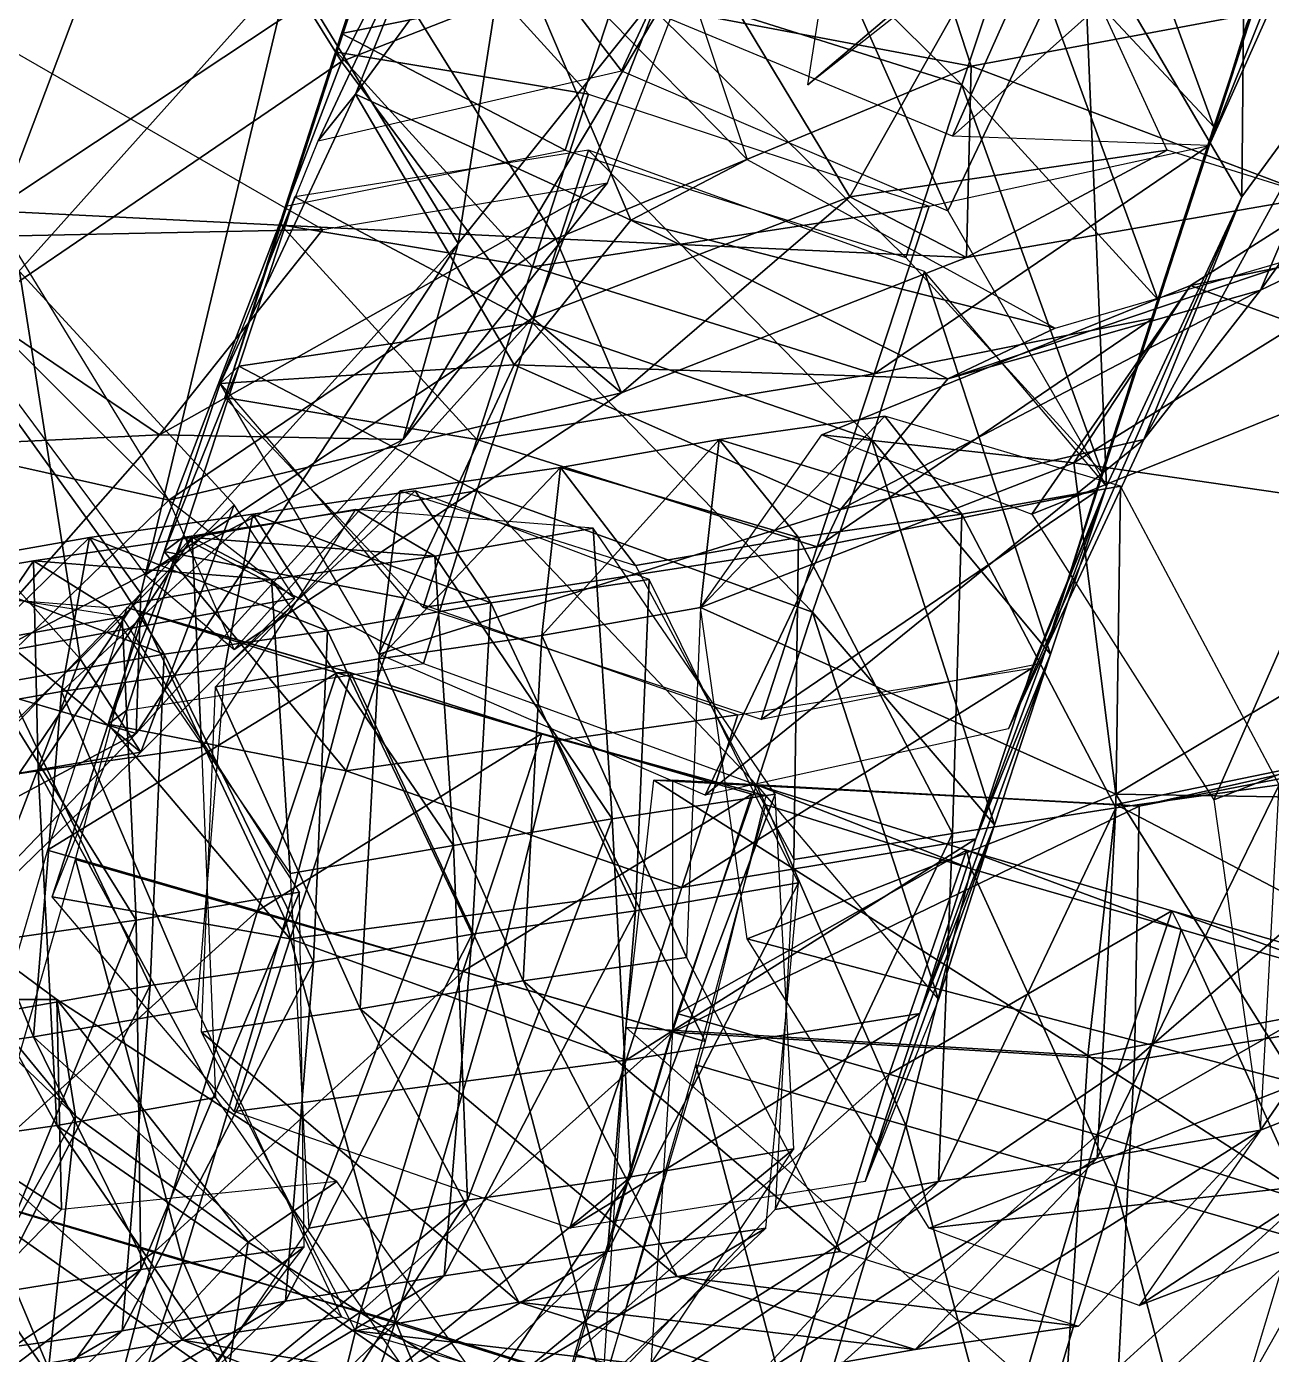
# Model space of a CAD drawing. Extents: x -6.8 to 6.8, y -29 to 29.
# Drawn here: x -0.119 to 0.548, y -6.565 to -5.854 of the extents above; entities that cross this region are included whole.
import ezdxf

# ---------------------------------------------------------------- set-up
doc = ezdxf.new("R2010")
doc.units = 0

msp = doc.modelspace()

# ---------------------------------------------------------------- linework, layer by layer
at = {"layer": 'flower_stems1', "color": 3}
for points in [[(0.05004, -5.87268, 9.06005), (0.17755, -5.62518, 9.05755), (-0.04492, -5.72015, 9.12005)], [(0.05004, -5.87268, 9.06005), (0.23504, -5.80017, 9.00506), (0.17755, -5.62518, 9.05755)], [(-0.25244, -5.85766, 9.14508), (-0.07995, -5.63769, 9.29003), (-0.28747, -5.77496, 9.31506)], [(-0.25244, -5.85766, 9.14508), (-0.04492, -5.72015, 9.12005), (-0.07995, -5.63769, 9.29003)], [(0.51507, -5.91766, 10.45257), (0.61004, -5.7052, 10.54003), (0.62756, -5.63769, 10.36254)], [(0.51507, -5.91766, 10.45257), (0.62756, -5.63769, 10.36254), (0.53503, -5.85266, 10.27258)], [(0.11254, -5.97015, 9.39007), (0.16253, -5.6502, 9.52258), (0.02252, -5.82269, 9.30755)], [(0.11254, -5.97015, 9.39007), (0.24255, -5.80767, 9.59503), (0.16253, -5.6502, 9.52258)], [(0.53253, -5.94519, 10.29003), (0.53503, -5.67517, 10.45007), (0.44757, -5.80017, 10.20007)], [(0.53253, -5.94519, 10.29003), (0.60754, -5.84271, 10.50506), (0.53503, -5.67517, 10.45007)], [(0.07006, -5.81518, 9.55755), (0.33056, -5.70019, 9.48754), (0.38757, -5.87518, 9.43505)], [(0.20257, -5.8402, 10.59252), (0.47253, -5.70019, 10.67254), (0.37756, -5.91265, 10.58508)], [(0.33056, -5.70019, 9.48754), (0.61505, -5.8327, 9.33758), (0.38757, -5.87518, 9.43505)], [(0.37756, -5.91265, 10.58508), (0.47253, -5.70019, 10.67254), (0.61004, -5.7052, 10.54003)], [(0.37756, -5.91265, 10.58508), (0.61004, -5.7052, 10.54003), (0.51507, -5.91766, 10.45257)], [(0.51757, -5.90765, 10.2293), (0.44256, -5.70269, 10.18255), (0.41253, -5.79516, 10.11755)], [(0.51757, -5.90765, 10.2293), (0.54754, -5.81768, 10.29254), (0.44256, -5.70269, 10.18255)], [(-0.15545, -6.01269, 9.08508), (-0.04492, -5.72015, 9.12005), (-0.25244, -5.85766, 9.14508)], [(-0.1557, -6.02166, 9.15008), (0.02252, -5.82269, 9.30755), (-0.13244, -5.71771, 9.34753)], [(-0.15545, -6.01269, 9.08508), (0.05004, -5.87268, 9.06005), (-0.04492, -5.72015, 9.12005)], [(0.20007, -5.87768, 10.02258), (0.27252, -5.72265, 10.20507), (0.11004, -5.76019, 10.30004)], [(0.37506, -5.95269, 10.01757), (0.27252, -5.72265, 10.20507), (0.20007, -5.87768, 10.02258)], [(0.37506, -5.95269, 10.01757), (0.44757, -5.80017, 10.20007), (0.27252, -5.72265, 10.20507)], [(0.38256, -5.88519, 10.05004), (0.23004, -5.73516, 10.11755), (0.20007, -5.82769, 10.05255)], [(0.38256, -5.88519, 10.05004), (0.41253, -5.79516, 10.11755), (0.23004, -5.73516, 10.11755)], [(0.13256, -5.78741, 10.64508), (0.20758, -5.74517, 10.88006), (0.26757, -5.92517, 10.89508)], [(0.20007, -5.87768, 10.02258), (0.11004, -5.76019, 10.30004), (0.03753, -5.91516, 10.11755)], [(0.03753, -5.91516, 10.11755), (0.11004, -5.76019, 10.30004), (0.05755, -5.89019, 10.43005)], [(0.11004, -5.76019, 10.30004), (0.13256, -5.78741, 10.64508), (0.05755, -5.89019, 10.43005)], [(0.05004, -5.85766, 10.16503), (0.08056, -5.76519, 10.23083), (0.04754, -5.86767, 10.38757)], [(0.08056, -5.76519, 10.23083), (0.07806, -5.77545, 10.45257), (0.04754, -5.86767, 10.38757)], [(0.20007, -5.82769, 10.05255), (0.08056, -5.76519, 10.23083), (0.05004, -5.85766, 10.16503)], [(0.32257, -5.94519, 9.09503), (0.42254, -5.76794, 8.92254), (0.23504, -5.80017, 9.00506)], [(0.32257, -5.94519, 9.09503), (0.49255, -5.92016, 9.01757), (0.42254, -5.76794, 8.92254)], [(0.04754, -5.86767, 10.38757), (0.07806, -5.77545, 10.45257), (0.18255, -5.89019, 10.56506)], [(0.05755, -5.89019, 10.43005), (0.13256, -5.78741, 10.64508), (0.20507, -5.9577, 10.70007)], [(0.13256, -5.78741, 10.64508), (0.26757, -5.92517, 10.89508), (0.20507, -5.9577, 10.70007)], [(0.48754, -6.00018, 10.16253), (0.41253, -5.79516, 10.11755), (0.38256, -5.88519, 10.05004)], [(0.48754, -6.00018, 10.16253), (0.51757, -5.90765, 10.2293), (0.41253, -5.79516, 10.11755)], [(0.15252, -6.01019, 9.14758), (0.23504, -5.80017, 9.00506), (0.05004, -5.87268, 9.06005)], [(0.15252, -6.01019, 9.14758), (0.32257, -5.94519, 9.09503), (0.23504, -5.80017, 9.00506)], [(0.46002, -6.10015, 10.10754), (0.44757, -5.80017, 10.20007), (0.37506, -5.95269, 10.01757)], [(0.46002, -6.10015, 10.10754), (0.53253, -5.94519, 10.29003), (0.44757, -5.80017, 10.20007)], [(0.54254, -5.99517, 10.60003), (0.60504, -5.9652, 10.79504), (0.68255, -5.80017, 10.74005)], [(0.54254, -5.99517, 10.60003), (0.68255, -5.80017, 10.74005), (0.60754, -5.84271, 10.50506)], [(0.08306, -6.07519, 9.54754), (0.19256, -5.93768, 9.7268), (0.24255, -5.80767, 9.59503)], [(0.08306, -6.07519, 9.54754), (0.24255, -5.80767, 9.59503), (0.11254, -5.97015, 9.39007)], [(-0.23992, -5.81518, 9.49505), (0.07006, -5.81518, 9.55755), (-0.13745, -5.95269, 9.58007)], [(-0.13745, -5.95269, 9.58007), (0.07006, -5.81518, 9.55755), (0.16503, -5.96771, 9.49755)], [(0.07006, -5.81518, 9.55755), (0.38757, -5.87518, 9.43505), (0.16503, -5.96771, 9.49755)], [(0.48504, -6.01019, 10.38757), (0.54754, -5.81768, 10.29254), (0.51757, -5.90765, 10.2293)], [(0.48504, -6.01019, 10.38757), (0.51507, -5.91766, 10.45257), (0.54754, -5.81768, 10.29254)], [(-0.05743, -6.15765, 9.24255), (0.02252, -5.82269, 9.30755), (-0.1557, -6.02166, 9.15008)], [(-0.05743, -6.15765, 9.24255), (0.11254, -5.97015, 9.39007), (0.02252, -5.82269, 9.30755)], [(0.17004, -5.92016, 9.98754), (0.20007, -5.82769, 10.05255), (0.05004, -5.85766, 10.16503)], [(0.35253, -5.97766, 9.98504), (0.20007, -5.82769, 10.05255), (0.17004, -5.92016, 9.98754)], [(0.35253, -5.97766, 9.98504), (0.38256, -5.88519, 10.05004), (0.20007, -5.82769, 10.05255)], [(0.38757, -5.87518, 9.43505), (0.61505, -5.8327, 9.33758), (0.57257, -5.94519, 9.19006)], [(0.48004, -6.07519, 10.42004), (0.54254, -5.99517, 10.60003), (0.60754, -5.84271, 10.50506)], [(0.48004, -6.07519, 10.42004), (0.60754, -5.84271, 10.50506), (0.53253, -5.94519, 10.29003)], [(0.02008, -5.95019, 10.10003), (0.05004, -5.85766, 10.16503), (0.01757, -5.9602, 10.32257)], [(0.05004, -5.85766, 10.16503), (0.04754, -5.86767, 10.38757), (0.01757, -5.9602, 10.32257)], [(0.17004, -5.92016, 9.98754), (0.05004, -5.85766, 10.16503), (0.02008, -5.95019, 10.10003)], [(-0.20245, -5.96771, 9.72906), (-0.12493, -5.86767, 9.86755), (0.04003, -5.9627, 9.84008)], [(0.01757, -5.9602, 10.32257), (0.04754, -5.86767, 10.38757), (0.15252, -5.98266, 10.50006)], [(0.04754, -5.86767, 10.38757), (0.18255, -5.89019, 10.56506), (0.15252, -5.98266, 10.50006)], [(-0.05493, -6.1477, 9.17254), (0.05004, -5.87268, 9.06005), (-0.15545, -6.01269, 9.08508)], [(-0.05493, -6.1477, 9.17254), (0.15252, -6.01019, 9.14758), (0.05004, -5.87268, 9.06005)], [(0.16503, -5.96771, 9.49755), (0.38757, -5.87518, 9.43505), (0.38507, -5.97766, 9.27258)], [(0.38757, -5.87518, 9.43505), (0.57257, -5.94519, 9.19006), (0.38507, -5.97766, 9.27258)], [(0.03753, -5.91516, 10.11755), (0.05755, -5.89019, 10.43005), (-0.01495, -6.04516, 10.24755)], [(-0.01495, -6.04516, 10.24755), (0.05755, -5.89019, 10.43005), (0.14257, -6.03515, 10.52008)], [(0.05755, -5.89019, 10.43005), (0.20507, -5.9577, 10.70007), (0.14257, -6.03515, 10.52008)], [(0.15252, -5.98266, 10.50006), (0.18255, -5.89019, 10.56506), (0.36505, -5.95019, 10.56506)], [(0.45758, -6.09271, 10.09753), (0.38256, -5.88519, 10.05004), (0.35253, -5.97766, 9.98504)], [(0.45758, -6.09271, 10.09753), (0.48754, -6.00018, 10.16253), (0.38256, -5.88519, 10.05004)], [(0.50506, -5.99267, 10.33258), (0.67004, -5.88769, 10.40008), (0.64007, -5.9652, 10.57257)], [(0.62005, -6.03491, 10.18505), (0.67004, -5.88769, 10.40008), (0.50506, -5.99267, 10.33258)], [(0.45507, -6.10266, 10.32006), (0.48504, -6.01019, 10.38757), (0.51757, -5.90765, 10.2293)], [(0.45507, -6.10266, 10.32006), (0.51757, -5.90765, 10.2293), (0.48754, -6.00018, 10.16253)], [(0.33557, -6.03991, 10.50006), (0.36505, -5.95019, 10.56506), (0.51507, -5.91766, 10.45257)], [(0.33557, -6.03991, 10.50006), (0.51507, -5.91766, 10.45257), (0.48504, -6.01019, 10.38757)], [(0.15252, -6.01269, 9.91754), (0.18255, -5.92016, 9.98254), (0.02502, -5.94519, 10.09008)], [(0.33404, -6.07519, 9.92504), (0.18255, -5.92016, 9.98254), (0.15252, -6.01269, 9.91754)], [(0.33404, -6.07519, 9.92504), (0.36254, -5.98516, 9.99005), (0.18255, -5.92016, 9.98254)], [(0.20507, -5.9577, 10.70007), (0.26757, -5.92517, 10.89508), (0.43255, -6.01544, 10.86004)], [(0.38507, -5.97766, 9.27258), (0.49255, -5.92016, 9.01757), (0.32257, -5.94519, 9.09503)], [(0.38507, -5.97766, 9.27258), (0.57257, -5.94519, 9.19006), (0.49255, -5.92016, 9.01757)], [(-0.04742, -6.07269, 9.68756), (0.19256, -5.93768, 9.7268), (0.08306, -6.07519, 9.54754)], [(-0.04742, -6.07269, 9.68756), (0.04003, -5.9627, 9.84008), (0.19256, -5.93768, 9.7268)], [(-0.00494, -6.03594, 10.02508), (0.02502, -5.94519, 10.09008), (-0.01495, -6.04516, 10.24755)], [(0.15252, -6.01269, 9.91754), (0.02502, -5.94519, 10.09008), (-0.00494, -6.03594, 10.02508)], [(0.20007, -6.05017, 9.32757), (0.32257, -5.94519, 9.09503), (0.15252, -6.01019, 9.14758)], [(0.20007, -6.05017, 9.32757), (0.38507, -5.97766, 9.27258), (0.32257, -5.94519, 9.09503)], [(0.40753, -6.23016, 10.23754), (0.48004, -6.07519, 10.42004), (0.53253, -5.94519, 10.29003)], [(0.40753, -6.23016, 10.23754), (0.53253, -5.94519, 10.29003), (0.46002, -6.10015, 10.10754)], [(-0.13745, -5.95269, 9.58007), (0.16503, -5.96771, 9.49755), (-0.04241, -6.10766, 9.52258)], [(0.02008, -5.95019, 10.10003), (0.01757, -5.9602, 10.32257), (-0.01245, -6.05267, 10.25756)], [(0.15252, -5.98266, 10.50006), (0.36505, -5.95019, 10.56506), (0.33557, -6.03991, 10.50006)], [(-0.01245, -6.05267, 10.25756), (0.01757, -5.9602, 10.32257), (0.12255, -6.07519, 10.43505)], [(0.01757, -5.9602, 10.32257), (0.15252, -5.98266, 10.50006), (0.12255, -6.07519, 10.43505)], [(0.14257, -6.03515, 10.52008), (0.20507, -5.9577, 10.70007), (0.37506, -6.04266, 10.68005)], [(0.20507, -5.9577, 10.70007), (0.43255, -6.01544, 10.86004), (0.37506, -6.04266, 10.68005)], [(-0.30743, -6.0852, 9.62255), (-0.20245, -5.96771, 9.72906), (-0.04742, -6.07269, 9.68756)], [(-0.20245, -5.96771, 9.72906), (0.04003, -5.9627, 9.84008), (-0.04742, -6.07269, 9.68756)], [(-0.04241, -6.10766, 9.52258), (0.16503, -5.96771, 9.49755), (0.20007, -6.05017, 9.32757)], [(0.16503, -5.96771, 9.49755), (0.38507, -5.97766, 9.27258), (0.20007, -6.05017, 9.32757)], [(0.37506, -6.04266, 10.68005), (0.43255, -6.01544, 10.86004), (0.60504, -5.9652, 10.79504)], [(0.37506, -6.04266, 10.68005), (0.60504, -5.9652, 10.79504), (0.54254, -5.99517, 10.60003)], [(0.44256, -6.0877, 10.48504), (0.64007, -5.9652, 10.57257), (0.70007, -6.12518, 10.66253)], [(0.50506, -5.99267, 10.33258), (0.64007, -5.9652, 10.57257), (0.44256, -6.0877, 10.48504)], [(-0.05993, -6.23266, 9.41754), (0.08306, -6.07519, 9.54754), (0.11254, -5.97015, 9.39007)], [(-0.05993, -6.23266, 9.41754), (0.11254, -5.97015, 9.39007), (-0.05743, -6.15765, 9.24255)], [(-0.25494, -6.06018, 9.57507), (-0.17047, -5.98016, 9.58258), (-0.04241, -6.10766, 9.52258)], [(0.12255, -6.07519, 10.43505), (0.15252, -5.98266, 10.50006), (0.33557, -6.03991, 10.50006)], [(-0.08996, -6.19268, 9.16253), (-0.12243, -5.98516, 9.08508), (-0.20495, -6.06518, 9.07757)], [(-0.08996, -6.19268, 9.16253), (-0.00744, -6.11016, 9.17004), (-0.12243, -5.98516, 9.08508)], [(0.43005, -6.19018, 10.04254), (0.36254, -5.98516, 9.99005), (0.33404, -6.07519, 9.92504)], [(0.43005, -6.19018, 10.04254), (0.46002, -6.10015, 10.10754), (0.36254, -5.98516, 9.99005)], [(0.42004, -6.11517, 10.05505), (0.50506, -5.99267, 10.33258), (0.30755, -6.07269, 10.20257)], [(0.30755, -6.07269, 10.20257), (0.50506, -5.99267, 10.33258), (0.44256, -6.0877, 10.48504)], [(0.31756, -6.11267, 10.51507), (0.37506, -6.04266, 10.68005), (0.54254, -5.99517, 10.60003)], [(0.31756, -6.11267, 10.51507), (0.54254, -5.99517, 10.60003), (0.48004, -6.07519, 10.42004)], [(0.42004, -6.11517, 10.05505), (0.62005, -6.03491, 10.18505), (0.50506, -5.99267, 10.33258)], [(0.42504, -6.19519, 10.25506), (0.48754, -6.00018, 10.16253), (0.45758, -6.09271, 10.09753)], [(0.42504, -6.19519, 10.25506), (0.45507, -6.10266, 10.32006), (0.48754, -6.00018, 10.16253)], [(-0.00744, -6.18768, 9.35253), (0.15252, -6.01019, 9.14758), (-0.05493, -6.1477, 9.17254)], [(-0.00744, -6.18768, 9.35253), (0.20007, -6.05017, 9.32757), (0.15252, -6.01019, 9.14758)], [(0.30505, -6.13269, 10.43255), (0.33557, -6.03991, 10.50006), (0.48504, -6.01019, 10.38757)], [(0.30505, -6.13269, 10.43255), (0.48504, -6.01019, 10.38757), (0.45507, -6.10266, 10.32006)], [(0.12255, -6.10266, 9.85253), (0.15252, -6.01269, 9.91754), (-0.00494, -6.03594, 10.02508)], [(0.30255, -6.16766, 9.86004), (0.15252, -6.01269, 9.91754), (0.12255, -6.10266, 9.85253)], [(0.30255, -6.16766, 9.86004), (0.33404, -6.07519, 9.92504), (0.15252, -6.01269, 9.91754)], [(-0.22247, -6.3302, 9.16503), (-0.05743, -6.15765, 9.24255), (-0.1557, -6.02166, 9.15008)], [(-0.03497, -6.12768, 9.96008), (-0.00494, -6.03594, 10.02508), (-0.04492, -6.13519, 10.18255)], [(-0.00494, -6.03594, 10.02508), (-0.01495, -6.04516, 10.24755), (-0.04492, -6.13519, 10.18255)], [(0.12255, -6.10266, 9.85253), (-0.00494, -6.03594, 10.02508), (-0.03497, -6.12768, 9.96008)], [(-0.01495, -6.04516, 10.24755), (0.14257, -6.03515, 10.52008), (0.07006, -6.19018, 10.33758)], [(0.07006, -6.19018, 10.33758), (0.14257, -6.03515, 10.52008), (0.31756, -6.11267, 10.51507)], [(0.12255, -6.07519, 10.43505), (0.33557, -6.03991, 10.50006), (0.30505, -6.13269, 10.43255)], [(0.14257, -6.03515, 10.52008), (0.37506, -6.04266, 10.68005), (0.31756, -6.11267, 10.51507)], [(0.51757, -6.26818, 10.00006), (0.62005, -6.03491, 10.18505), (0.42004, -6.11517, 10.05505)], [(0.51757, -6.26818, 10.00006), (0.71752, -6.19018, 10.13006), (0.62005, -6.03491, 10.18505)], [(-0.04492, -6.13519, 10.18255), (-0.01495, -6.04516, 10.24755), (0.08404, -6.16015, 10.36505)], [(-0.04241, -6.10766, 9.52258), (0.20007, -6.05017, 9.32757), (-0.00744, -6.18768, 9.35253)], [(-0.01245, -6.05267, 10.25756), (0.12255, -6.07519, 10.43505), (0.09381, -6.16516, 10.36755)], [(-0.25494, -6.06018, 9.57507), (-0.04241, -6.10766, 9.52258), (-0.12493, -6.18768, 9.51507)], [(-0.17254, -6.27191, 9.15502), (-0.08996, -6.19268, 9.16253), (-0.20495, -6.06518, 9.07757)], [(0.25256, -6.07519, 10.15008), (0.3413, -6.06268, 10.22857), (0.24255, -6.16516, 10.35504)], [(0.38256, -6.11517, 10.01257), (0.3413, -6.06268, 10.22857), (0.25256, -6.07519, 10.15008)], [(0.38256, -6.11517, 10.01257), (0.46752, -6.10015, 10.09008), (0.3413, -6.06268, 10.22857)], [(-0.30743, -6.0852, 9.62255), (-0.04742, -6.07269, 9.68756), (-0.16217, -6.20269, 9.57507)], [(-0.16217, -6.20269, 9.57507), (-0.04742, -6.07269, 9.68756), (0.08306, -6.07519, 9.54754)], [(-0.16217, -6.20269, 9.57507), (0.08306, -6.07519, 9.54754), (-0.05993, -6.23266, 9.41754)], [(0.09381, -6.16516, 10.36755), (0.12255, -6.07519, 10.43505), (0.30505, -6.13269, 10.43255)], [(0.16754, -6.0902, 10.07257), (0.25256, -6.07519, 10.15008), (0.15753, -6.18017, 10.27758)], [(0.25256, -6.07519, 10.15008), (0.24255, -6.16516, 10.35504), (0.15753, -6.18017, 10.27758)], [(0.29504, -6.12768, 9.93756), (0.25256, -6.07519, 10.15008), (0.16754, -6.0902, 10.07257)], [(0.30755, -6.07269, 10.20257), (0.44256, -6.0877, 10.48504), (0.24255, -6.16516, 10.35504)], [(0.24505, -6.26568, 10.33258), (0.31756, -6.11267, 10.51507), (0.48004, -6.07519, 10.42004)], [(0.24505, -6.26568, 10.33258), (0.48004, -6.07519, 10.42004), (0.40753, -6.23016, 10.23754)], [(0.29504, -6.12768, 9.93756), (0.38256, -6.11517, 10.01257), (0.25256, -6.07519, 10.15008)], [(0.40002, -6.28167, 9.97705), (0.33404, -6.07519, 9.92504), (0.30255, -6.16766, 9.86004)], [(0.40002, -6.28167, 9.97705), (0.43005, -6.19018, 10.04254), (0.33404, -6.07519, 9.92504)], [(0.24255, -6.16516, 10.35504), (0.44256, -6.0877, 10.48504), (0.46502, -6.26519, 10.55505)], [(0.44256, -6.0877, 10.48504), (0.70007, -6.12518, 10.66253), (0.46502, -6.26519, 10.55505)], [(0.16754, -6.0902, 10.07257), (0.15753, -6.18017, 10.27758), (0.07006, -6.19268, 10.20257)], [(0.08154, -6.10266, 9.99755), (0.16754, -6.0902, 10.07257), (0.07006, -6.19268, 10.20257)], [(0.20758, -6.1427, 9.86004), (0.16754, -6.0902, 10.07257), (0.08154, -6.10266, 9.99755)], [(0.20758, -6.1427, 9.86004), (0.29504, -6.12768, 9.93756), (0.16754, -6.0902, 10.07257)], [(0.09405, -6.19519, 9.78753), (0.12255, -6.10266, 9.85253), (-0.03497, -6.12768, 9.96008)], [(0.08154, -6.10266, 9.99755), (0.07006, -6.19268, 10.20257), (-0.01745, -6.2077, 10.12506)], [(0.00256, -6.11517, 9.91003), (0.08953, -6.10266, 9.98754), (-0.01245, -6.19769, 10.11755)], [(0.13006, -6.16265, 9.77508), (0.08953, -6.10266, 9.98754), (0.00256, -6.11517, 9.91003)], [(0.13006, -6.16265, 9.77508), (0.21502, -6.1502, 9.85253), (0.08953, -6.10266, 9.98754)], [(0.27252, -6.26019, 9.79254), (0.12255, -6.10266, 9.85253), (0.09405, -6.19519, 9.78753)], [(0.27252, -6.26019, 9.79254), (0.30255, -6.16766, 9.86004), (0.12255, -6.10266, 9.85253)], [(0.27502, -6.22515, 10.36755), (0.45507, -6.10266, 10.32006), (0.42504, -6.19519, 10.25506)], [(0.27502, -6.22515, 10.36755), (0.30505, -6.13269, 10.43255), (0.45507, -6.10266, 10.32006)], [(0.46502, -6.27246, 9.94757), (0.46752, -6.10015, 10.09008), (0.38256, -6.11517, 10.01257)], [(0.39007, -6.28906, 10.20007), (0.46002, -6.10015, 10.10754), (0.43005, -6.19018, 10.04254)], [(0.39007, -6.28906, 10.20007), (0.42004, -6.19769, 10.26507), (0.46002, -6.10015, 10.10754)], [(0.46502, -6.27246, 9.94757), (0.55255, -6.26019, 10.02508), (0.46752, -6.10015, 10.09008)], [(-0.12493, -6.18768, 9.51507), (-0.04241, -6.10766, 9.52258), (0.02502, -6.16015, 9.35253)], [(-0.05743, -6.24267, 9.34503), (-0.00744, -6.11016, 9.17004), (-0.08996, -6.19268, 9.16253)], [(-0.05743, -6.24267, 9.34503), (0.02502, -6.16015, 9.35253), (-0.00744, -6.11016, 9.17004)], [(0.00256, -6.11517, 9.91003), (-0.01245, -6.19769, 10.11755), (-0.09997, -6.2102, 10.04254)], [(-0.08496, -6.12768, 9.83258), (0.00256, -6.11517, 9.91003), (-0.09997, -6.2102, 10.04254)], [(0.04254, -6.17767, 9.70007), (0.00256, -6.11517, 9.91003), (-0.08496, -6.12768, 9.83258)], [(0.10003, -6.13769, 9.80505), (0.05755, -6.11267, 10.02508), (-0.02996, -6.12768, 9.94757)], [(-0.02996, -6.12768, 9.94757), (0.05755, -6.11267, 10.02508), (-0.02496, -6.24017, 10.14007)], [(0.04254, -6.17767, 9.70007), (0.13006, -6.16265, 9.77508), (0.00256, -6.11517, 9.91003)], [(0.10003, -6.13769, 9.80505), (0.18505, -6.12268, 9.88256), (0.05755, -6.11267, 10.02508)], [(0.07006, -6.19018, 10.33758), (0.31756, -6.11267, 10.51507), (0.24505, -6.26568, 10.33258)], [(0.37756, -6.28619, 9.87005), (0.38256, -6.11517, 10.01257), (0.29504, -6.12768, 9.93756)], [(0.37756, -6.28619, 9.87005), (0.46502, -6.27246, 9.94757), (0.38256, -6.11517, 10.01257)], [(0.19506, -6.27844, 9.72253), (0.18505, -6.12268, 9.88256), (0.10003, -6.13769, 9.80505)], [(0.19506, -6.27844, 9.72253), (0.28253, -6.26519, 9.79754), (0.18505, -6.12268, 9.88256)], [(0.46502, -6.26519, 10.55505), (0.70007, -6.12518, 10.66253), (0.81005, -6.27093, 10.61505)], [(-0.08496, -6.12768, 9.83258), (-0.09997, -6.2102, 10.04254), (-0.18493, -6.22515, 9.96582)], [(-0.17022, -6.1427, 9.75756), (-0.08496, -6.12768, 9.83258), (-0.18493, -6.22515, 9.96582)], [(-0.04492, -6.19018, 9.62255), (-0.08496, -6.12768, 9.83258), (-0.17022, -6.1427, 9.75756)], [(0.01257, -6.1502, 9.72955), (-0.02996, -6.12768, 9.94757), (-0.11492, -6.14019, 9.87005)], [(-0.11492, -6.14019, 9.87005), (-0.02996, -6.12768, 9.94757), (-0.11242, -6.25268, 10.06506)], [(-0.02996, -6.12768, 9.94757), (-0.02496, -6.24017, 10.14007), (-0.11242, -6.25268, 10.06506)], [(-0.04492, -6.19018, 9.62255), (0.04254, -6.17767, 9.70007), (-0.08496, -6.12768, 9.83258)], [(-0.06494, -6.22015, 9.89257), (-0.03497, -6.12768, 9.96008), (-0.07495, -6.22766, 10.11755)], [(-0.03497, -6.12768, 9.96008), (-0.04492, -6.13519, 10.18255), (-0.07495, -6.22766, 10.11755)], [(0.09405, -6.19519, 9.78753), (-0.03497, -6.12768, 9.96008), (-0.06494, -6.22015, 9.89257)], [(0.01257, -6.1502, 9.72955), (0.10003, -6.13769, 9.80505), (-0.02996, -6.12768, 9.94757)], [(0.09381, -6.16516, 10.36755), (0.30505, -6.13269, 10.43255), (0.27502, -6.22515, 10.36755)], [(0.29254, -6.30017, 9.79504), (0.29504, -6.12768, 9.93756), (0.20758, -6.1427, 9.86004)], [(0.29254, -6.30017, 9.79504), (0.37756, -6.28619, 9.87005), (0.29504, -6.12768, 9.93756)], [(-0.07495, -6.22766, 10.11755), (-0.04492, -6.13519, 10.18255), (0.05255, -6.25268, 10.30004)], [(-0.04492, -6.13519, 10.18255), (0.08404, -6.16015, 10.36505), (0.05255, -6.25268, 10.30004)], [(0.11004, -6.29266, 9.64508), (0.10003, -6.13769, 9.80505), (0.01257, -6.1502, 9.72955)], [(0.11004, -6.29266, 9.64508), (0.19506, -6.27844, 9.72253), (0.10003, -6.13769, 9.80505)], [(-0.07495, -6.16516, 9.65258), (-0.11492, -6.14019, 9.87005), (-0.20245, -6.15521, 9.79254)], [(-0.20245, -6.15521, 9.79254), (-0.11492, -6.14019, 9.87005), (-0.19995, -6.26544, 9.98754)], [(-0.11492, -6.14019, 9.87005), (-0.11242, -6.25268, 10.06506), (-0.19995, -6.26544, 9.98754)], [(-0.12994, -6.2052, 9.54504), (-0.04492, -6.19018, 9.62255), (-0.17022, -6.1427, 9.75756)], [(-0.07495, -6.16516, 9.65258), (0.01257, -6.1502, 9.72955), (-0.11492, -6.14019, 9.87005)], [(-0.15197, -6.18518, 9.56756), (-0.06744, -6.17016, 9.64508), (-0.19494, -6.1502, 9.78503)], [(0.02252, -6.30767, 9.56756), (0.01257, -6.1502, 9.72955), (-0.07495, -6.16516, 9.65258)], [(0.02252, -6.30767, 9.56756), (0.11004, -6.29266, 9.64508), (0.01257, -6.1502, 9.72955)], [(0.20758, -6.32769, 9.71752), (0.21502, -6.1502, 9.85253), (0.13006, -6.16265, 9.77508)], [(0.20758, -6.32769, 9.71752), (0.29504, -6.31268, 9.79254), (0.21502, -6.1502, 9.85253)], [(-0.22497, -6.40521, 9.34252), (-0.05993, -6.23266, 9.41754), (-0.05743, -6.15765, 9.24255)], [(-0.22497, -6.40521, 9.34252), (-0.05743, -6.15765, 9.24255), (-0.22247, -6.3302, 9.16503)], [(-0.12493, -6.18768, 9.51507), (0.02502, -6.16015, 9.35253), (-0.05743, -6.24267, 9.34503)], [(0.05255, -6.25268, 10.30004), (0.08404, -6.16015, 10.36505), (0.26257, -6.22265, 10.37255)], [(-0.10742, -6.29516, 9.52008), (0.04754, -6.20019, 9.65008), (-0.06494, -6.16516, 9.65502)], [(-0.05743, -6.16766, 9.84503), (0.02008, -6.3327, 9.97778), (-0.09246, -6.30017, 9.98229)], [(-0.06494, -6.16516, 9.65502), (0.04754, -6.20019, 9.65008), (0.05505, -6.20019, 9.84252)], [(-0.06494, -6.16516, 9.65502), (0.05505, -6.20019, 9.84252), (-0.05743, -6.16766, 9.84503)], [(-0.05743, -6.16766, 9.84503), (0.05505, -6.20019, 9.84252), (0.02008, -6.3327, 9.97778)], [(0.12005, -6.3402, 9.64007), (0.13006, -6.16265, 9.77508), (0.04254, -6.17767, 9.70007)], [(0.12005, -6.3402, 9.64007), (0.20758, -6.32769, 9.71752), (0.13006, -6.16265, 9.77508)], [(0.15753, -6.18017, 10.27758), (0.24255, -6.16516, 10.35504), (0.23504, -6.35266, 10.40008)], [(0.24255, -6.16516, 10.35504), (0.46502, -6.26519, 10.55505), (0.26757, -6.34271, 10.42504)], [(0.37005, -6.37518, 9.91003), (0.30255, -6.16766, 9.86004), (0.27252, -6.26019, 9.79254)], [(0.37005, -6.37518, 9.91003), (0.40002, -6.28167, 9.97705), (0.30255, -6.16766, 9.86004)], [(-0.05993, -6.3327, 9.49005), (-0.06744, -6.17016, 9.64508), (-0.15197, -6.18518, 9.56756)], [(-0.05993, -6.3327, 9.49005), (0.02752, -6.31768, 9.56506), (-0.06744, -6.17016, 9.64508)], [(0.03503, -6.35516, 9.56256), (0.04254, -6.17767, 9.70007), (-0.04492, -6.19018, 9.62255)], [(0.03503, -6.35516, 9.56256), (0.12005, -6.3402, 9.64007), (0.04254, -6.17767, 9.70007)], [(0.07006, -6.19268, 10.20257), (0.15753, -6.18017, 10.27758), (0.14752, -6.36517, 10.32257)], [(0.15753, -6.18017, 10.27758), (0.23504, -6.35266, 10.40008), (0.14752, -6.36517, 10.32257)], [(-0.20745, -6.26867, 9.50756), (-0.12493, -6.18768, 9.51507), (-0.05743, -6.24267, 9.34503)], [(-0.14746, -6.34515, 9.41253), (-0.05993, -6.3327, 9.49005), (-0.15197, -6.18518, 9.56756)], [(-0.13995, -6.32269, 9.33758), (-0.08996, -6.19268, 9.16253), (-0.17254, -6.27191, 9.15502)], [(-0.13995, -6.32269, 9.33758), (-0.05743, -6.24267, 9.34503), (-0.08996, -6.19268, 9.16253)], [(-0.05242, -6.36767, 9.48504), (-0.04492, -6.19018, 9.62255), (-0.12994, -6.2052, 9.54504)], [(-0.05242, -6.36767, 9.48504), (0.03503, -6.35516, 9.56256), (-0.04492, -6.19018, 9.62255)], [(-0.01745, -6.2077, 10.12506), (0.07006, -6.19268, 10.20257), (0.06005, -6.38018, 10.24505)], [(0.07006, -6.19268, 10.20257), (0.14752, -6.36517, 10.32257), (0.06005, -6.38018, 10.24505)], [(0.36004, -6.38269, 10.13507), (0.43005, -6.19018, 10.04254), (0.40002, -6.28167, 9.97705)], [(0.36004, -6.38269, 10.13507), (0.39007, -6.28906, 10.20007), (0.43005, -6.19018, 10.04254)], [(0.54254, -6.44519, 10.06756), (0.71752, -6.19018, 10.13006), (0.51757, -6.26818, 10.00006)], [(0.54254, -6.44519, 10.06756), (0.74005, -6.36767, 10.19757), (0.71752, -6.19018, 10.13006)], [(-0.32745, -6.37518, 9.50006), (-0.16217, -6.20269, 9.57507), (-0.05993, -6.23266, 9.41754)], [(-0.10742, -6.29516, 9.52008), (0.00506, -6.32769, 9.51507), (0.04754, -6.20019, 9.65008)], [(-0.09997, -6.2102, 10.04254), (-0.01245, -6.19769, 10.11755), (-0.02746, -6.38018, 10.17004)], [(0.00506, -6.32769, 9.51507), (0.15753, -6.23266, 9.64508), (0.04754, -6.20019, 9.65008)], [(0.05505, -6.20019, 9.84252), (0.13256, -6.36517, 9.97357), (0.02008, -6.3327, 9.97778)], [(0.04754, -6.20019, 9.65008), (0.15753, -6.23266, 9.64508), (0.16503, -6.23516, 9.83758)], [(0.04754, -6.20019, 9.65008), (0.16503, -6.23516, 9.83758), (0.05505, -6.20019, 9.84252)], [(0.05505, -6.20019, 9.84252), (0.16503, -6.23516, 9.83758), (0.13256, -6.36517, 9.97357)], [(0.23254, -6.31518, 10.30755), (0.26257, -6.22265, 10.37255), (0.42004, -6.19769, 10.26507)], [(0.23254, -6.31518, 10.30755), (0.42004, -6.19769, 10.26507), (0.39007, -6.28906, 10.20007)], [(-0.18493, -6.22515, 9.96582), (-0.09997, -6.2102, 10.04254), (-0.11492, -6.3952, 10.09252)], [(-0.13745, -6.38269, 9.41003), (-0.05242, -6.36767, 9.48504), (-0.12994, -6.2052, 9.54504)], [(-0.09997, -6.2102, 10.04254), (-0.02746, -6.38018, 10.17004), (-0.11492, -6.3952, 10.09252)], [(-0.01745, -6.2077, 10.12506), (0.06005, -6.38018, 10.24505), (-0.02496, -6.3927, 10.16754)], [(-0.18493, -6.22515, 9.96582), (-0.11492, -6.3952, 10.09252), (-0.20245, -6.40765, 10.01507)], [(-0.06494, -6.22015, 9.89257), (-0.07495, -6.22766, 10.11755), (-0.10491, -6.32019, 10.05255)], [(0.05255, -6.25268, 10.30004), (0.26257, -6.22265, 10.37255), (0.23254, -6.31518, 10.30755)], [(-0.10491, -6.32019, 10.05255), (-0.07495, -6.22766, 10.11755), (0.02252, -6.34271, 10.23504)], [(-0.07495, -6.22766, 10.11755), (0.05255, -6.25268, 10.30004), (0.02252, -6.34271, 10.23504)], [(-0.32745, -6.37518, 9.50006), (-0.05993, -6.23266, 9.41754), (-0.22497, -6.40521, 9.34252)], [(0.00506, -6.32769, 9.51507), (0.11505, -6.36016, 9.51007), (0.15753, -6.23266, 9.64508)], [(0.11505, -6.36016, 9.51007), (0.27008, -6.26519, 9.64257), (0.15753, -6.23266, 9.64508)], [(0.16503, -6.23516, 9.83758), (0.24505, -6.3977, 9.96905), (0.13256, -6.36517, 9.97357)], [(0.15753, -6.23266, 9.64508), (0.27752, -6.26617, 9.83258), (0.16503, -6.23516, 9.83758)], [(0.15753, -6.23266, 9.64508), (0.27008, -6.26519, 9.64257), (0.27752, -6.26617, 9.83258)], [(0.16503, -6.23516, 9.83758), (0.27752, -6.26617, 9.83258), (0.24505, -6.3977, 9.96905)], [(0.47753, -6.27166, 9.65502), (0.65002, -6.23266, 9.87756), (0.46502, -6.27069, 9.84753)], [(0.46502, -6.27069, 9.84753), (0.65002, -6.23266, 9.87756), (0.65002, -6.36767, 10.01507)], [(0.47503, -6.40765, 9.52008), (0.72003, -6.36767, 9.55755), (0.67755, -6.23266, 9.68756)], [(0.47503, -6.40765, 9.52008), (0.67755, -6.23266, 9.68756), (0.47753, -6.27166, 9.65502)], [(0.47753, -6.27166, 9.65502), (0.67755, -6.23266, 9.68756), (0.65002, -6.23266, 9.87756)], [(-0.20745, -6.26867, 9.50756), (-0.05743, -6.24267, 9.34503), (-0.13995, -6.32269, 9.33758)], [(-0.11242, -6.25268, 10.06506), (-0.02496, -6.24017, 10.14007), (-0.01745, -6.42767, 10.16503)], [(-0.19995, -6.26544, 9.98754), (-0.11242, -6.25268, 10.06506), (-0.10247, -6.44268, 10.08758)], [(-0.11242, -6.25268, 10.06506), (-0.01745, -6.42767, 10.16503), (-0.10247, -6.44268, 10.08758)], [(0.02252, -6.34271, 10.23504), (0.05255, -6.25268, 10.30004), (0.23254, -6.31518, 10.30755)], [(0.21752, -6.25769, 9.83258), (0.45007, -6.40521, 9.98254), (0.20257, -6.39019, 9.96881)], [(0.21752, -6.25769, 9.83258), (0.46502, -6.27069, 9.84753), (0.45007, -6.40521, 9.98254)], [(0.22753, -6.25769, 9.64257), (0.46502, -6.27069, 9.84753), (0.21752, -6.25769, 9.83258)], [(0.22753, -6.25769, 9.64257), (0.47753, -6.27166, 9.65502), (0.46502, -6.27069, 9.84753)], [(0.22753, -6.3927, 9.50756), (0.47753, -6.27166, 9.65502), (0.22753, -6.25769, 9.64257)], [(0.23004, -6.38269, 9.51257), (0.38507, -6.29516, 9.65008), (0.27252, -6.26019, 9.65258)], [(0.27252, -6.26019, 9.65258), (0.38507, -6.29516, 9.65008), (0.38757, -6.30517, 9.84008)], [(0.27252, -6.26019, 9.65258), (0.38757, -6.30517, 9.84008), (0.27752, -6.27093, 9.84503)], [(0.45507, -6.4602, 9.99255), (0.55255, -6.26019, 10.02508), (0.46502, -6.27246, 9.94757)], [(0.45507, -6.4602, 9.99255), (0.54254, -6.44519, 10.06756), (0.55255, -6.26019, 10.02508)], [(-0.19995, -6.26544, 9.98754), (-0.10247, -6.44268, 10.08758), (-0.18994, -6.4552, 10.01007)], [(0.11505, -6.36016, 9.51007), (0.22753, -6.3927, 9.50756), (0.27008, -6.26519, 9.64257)], [(0.20507, -6.47015, 9.74505), (0.28253, -6.26519, 9.79754), (0.19506, -6.27844, 9.72253)], [(0.20507, -6.47015, 9.74505), (0.29254, -6.4552, 9.82257), (0.28253, -6.26519, 9.79754)], [(0.26757, -6.34271, 10.42504), (0.46502, -6.26519, 10.55505), (0.56256, -6.42016, 10.50006)], [(0.46502, -6.26519, 10.55505), (0.81005, -6.27093, 10.61505), (0.56256, -6.42016, 10.50006)], [(0.22753, -6.3927, 9.50756), (0.47503, -6.40765, 9.52008), (0.47753, -6.27166, 9.65502)], [(0.27752, -6.27093, 9.84503), (0.35253, -6.44268, 9.96905), (0.24005, -6.41015, 9.97357)], [(0.27752, -6.27093, 9.84503), (0.38757, -6.30517, 9.84008), (0.35253, -6.44268, 9.96905)], [(0.37005, -6.47265, 9.91503), (0.46502, -6.27246, 9.94757), (0.37756, -6.28619, 9.87005)], [(0.37005, -6.47265, 9.91503), (0.45507, -6.4602, 9.99255), (0.46502, -6.27246, 9.94757)], [(0.46502, -6.27069, 9.84753), (0.65002, -6.36767, 10.01507), (0.45007, -6.40521, 9.98254)], [(0.11755, -6.48266, 9.66754), (0.19506, -6.27844, 9.72253), (0.11004, -6.29266, 9.64508)], [(0.11755, -6.48266, 9.66754), (0.20507, -6.47015, 9.74505), (0.19506, -6.27844, 9.72253)], [(0.33081, -6.47265, 10.06756), (0.36004, -6.38269, 10.13507), (0.40002, -6.28167, 9.97705)], [(0.33081, -6.47265, 10.06756), (0.40002, -6.28167, 9.97705), (0.37005, -6.37518, 9.91003)], [(0.20257, -6.40765, 10.24005), (0.39007, -6.28906, 10.20007), (0.36004, -6.38269, 10.13507)], [(0.20257, -6.40765, 10.24005), (0.23254, -6.31518, 10.30755), (0.39007, -6.28906, 10.20007)], [(0.28253, -6.48767, 9.83758), (0.37005, -6.47265, 9.91503), (0.37756, -6.28619, 9.87005)], [(0.28253, -6.48767, 9.83758), (0.37756, -6.28619, 9.87005), (0.29254, -6.30017, 9.79504)], [(-0.16094, -6.47766, 9.52008), (0.00506, -6.32769, 9.51507), (-0.10742, -6.29516, 9.52008)], [(0.03253, -6.49768, 9.59008), (0.11004, -6.29266, 9.64508), (0.02252, -6.30767, 9.56756)], [(0.03253, -6.49768, 9.59008), (0.11755, -6.48266, 9.66754), (0.11004, -6.29266, 9.64508)], [(0.23004, -6.38269, 9.51257), (0.34356, -6.41516, 9.50756), (0.38507, -6.29516, 9.65008)], [(0.34356, -6.41516, 9.50756), (0.49505, -6.32769, 9.64508), (0.38507, -6.29516, 9.65008)], [(0.38507, -6.29516, 9.65008), (0.50006, -6.3377, 9.83508), (0.38757, -6.30517, 9.84008)], [(0.38507, -6.29516, 9.65008), (0.49505, -6.32769, 9.64508), (0.50006, -6.3377, 9.83508)], [(-0.20745, -6.29766, 10.12506), (-0.10247, -6.37518, 10.33758), (-0.27246, -6.37518, 10.42504)], [(-0.14746, -6.38519, 9.83007), (-0.09246, -6.43768, 10.06756), (-0.20745, -6.29766, 10.12506)], [(-0.09246, -6.43768, 10.06756), (-0.10247, -6.37518, 10.33758), (-0.20745, -6.29766, 10.12506)], [(-0.09246, -6.30017, 9.98229), (-0.03497, -6.51519, 9.97778), (-0.14495, -6.48266, 9.98229)], [(-0.09246, -6.30017, 9.98229), (0.02008, -6.3327, 9.97778), (-0.03497, -6.51519, 9.97778)], [(0.38757, -6.30517, 9.84008), (0.46502, -6.47515, 9.96478), (0.35253, -6.44268, 9.96905)], [(0.38757, -6.30517, 9.84008), (0.50006, -6.3377, 9.83508), (0.46502, -6.47515, 9.96478)], [(-0.05743, -6.51995, 9.52008), (0.02752, -6.31768, 9.56506), (-0.05993, -6.3327, 9.49005)], [(-0.05743, -6.51995, 9.52008), (0.03002, -6.50769, 9.59503), (0.02752, -6.31768, 9.56506)], [(0.02252, -6.34271, 10.23504), (0.23254, -6.31518, 10.30755), (0.20257, -6.40765, 10.24005)], [(0.19256, -6.51019, 9.76757), (0.27752, -6.49768, 9.84503), (0.29504, -6.31268, 9.79254)], [(0.19256, -6.51019, 9.76757), (0.29504, -6.31268, 9.79254), (0.20758, -6.32769, 9.71752)], [(-0.10491, -6.32019, 10.05255), (0.02252, -6.34271, 10.23504), (-0.00744, -6.43518, 10.16754)], [(-0.16094, -6.47766, 9.52008), (-0.04992, -6.51019, 9.51507), (0.00506, -6.32769, 9.51507)], [(-0.04992, -6.51019, 9.51507), (0.11505, -6.36016, 9.51007), (0.00506, -6.32769, 9.51507)], [(0.10504, -6.52319, 9.69006), (0.19256, -6.51019, 9.76757), (0.20758, -6.32769, 9.71752)], [(0.10504, -6.52319, 9.69006), (0.20758, -6.32769, 9.71752), (0.12005, -6.3402, 9.64007)], [(0.34356, -6.41516, 9.50756), (0.45507, -6.44769, 9.50256), (0.49505, -6.32769, 9.64508)], [(0.45507, -6.44769, 9.50256), (0.60754, -6.36016, 9.64007), (0.49505, -6.32769, 9.64508)], [(0.49505, -6.32769, 9.64508), (0.60754, -6.36016, 9.64007), (0.61254, -6.37017, 9.83007)], [(0.49505, -6.32769, 9.64508), (0.61254, -6.37017, 9.83007), (0.50006, -6.3377, 9.83508)], [(-0.14245, -6.53369, 9.44256), (-0.05993, -6.3327, 9.49005), (-0.14746, -6.34515, 9.41253)], [(-0.14245, -6.53369, 9.44256), (-0.05743, -6.51995, 9.52008), (-0.05993, -6.3327, 9.49005)], [(0.02008, -6.3327, 9.97778), (0.07904, -6.54766, 9.97357), (-0.03497, -6.51519, 9.97778)], [(0.02008, -6.3327, 9.97778), (0.13256, -6.36517, 9.97357), (0.07904, -6.54766, 9.97357)], [(0.50006, -6.3377, 9.83508), (0.57727, -6.50769, 9.96032), (0.46502, -6.47515, 9.96478)], [(0.50006, -6.3377, 9.83508), (0.61254, -6.37017, 9.83007), (0.57727, -6.50769, 9.96032)], [(-0.00744, -6.43518, 10.16754), (0.02252, -6.34271, 10.23504), (0.20257, -6.40765, 10.24005)], [(0.02008, -6.53692, 9.61254), (0.10504, -6.52319, 9.69006), (0.12005, -6.3402, 9.64007)], [(0.02008, -6.53692, 9.61254), (0.12005, -6.3402, 9.64007), (0.03503, -6.35516, 9.56256)], [(0.26757, -6.34271, 10.42504), (0.56256, -6.42016, 10.50006), (0.36505, -6.49768, 10.37005)], [(0.14752, -6.36517, 10.32257), (0.23504, -6.35266, 10.40008), (0.31756, -6.51019, 10.33258)], [(-0.06744, -6.55267, 9.53753), (0.03503, -6.35516, 9.56256), (-0.05242, -6.36767, 9.48504)], [(-0.06744, -6.55267, 9.53753), (0.02008, -6.53692, 9.61254), (0.03503, -6.35516, 9.56256)], [(-0.04992, -6.51019, 9.51507), (0.06005, -6.54266, 9.51007), (0.11505, -6.36016, 9.51007)], [(0.06005, -6.54266, 9.51007), (0.22753, -6.3927, 9.50756), (0.11505, -6.36016, 9.51007)], [(0.45507, -6.44769, 9.50256), (0.56506, -6.48266, 9.49755), (0.60754, -6.36016, 9.64007)], [(0.06005, -6.38018, 10.24505), (0.14752, -6.36517, 10.32257), (0.23004, -6.52368, 10.25506)], [(0.13256, -6.36517, 9.97357), (0.19006, -6.5827, 9.96905), (0.07904, -6.54766, 9.97357)], [(0.13256, -6.36517, 9.97357), (0.24505, -6.3977, 9.96905), (0.19006, -6.5827, 9.96905)], [(0.14752, -6.36517, 10.32257), (0.31756, -6.51019, 10.33258), (0.23004, -6.52368, 10.25506)], [(-0.15319, -6.56518, 9.46057), (-0.06744, -6.55267, 9.53753), (-0.05242, -6.36767, 9.48504)], [(-0.15319, -6.56518, 9.46057), (-0.05242, -6.36767, 9.48504), (-0.13745, -6.38269, 9.41003)], [(0.45007, -6.40521, 9.98254), (0.65002, -6.36767, 10.01507), (0.68255, -6.55517, 10.01757)], [(0.46502, -6.60015, 9.52008), (0.75006, -6.55517, 9.56256), (0.72003, -6.36767, 9.55755)], [(0.46502, -6.60015, 9.52008), (0.72003, -6.36767, 9.55755), (0.47503, -6.40765, 9.52008)], [(0.47753, -6.53918, 10.22308), (0.67755, -6.4627, 10.35253), (0.74005, -6.36767, 10.19757)], [(0.47753, -6.53918, 10.22308), (0.74005, -6.36767, 10.19757), (0.54254, -6.44519, 10.06756)], [(-0.27246, -6.37518, 10.42504), (-0.09997, -6.48767, 10.63256), (-0.22991, -6.62017, 10.67004)], [(-0.10247, -6.37518, 10.33758), (-0.09997, -6.48767, 10.63256), (-0.27246, -6.37518, 10.42504)], [(-0.11492, -6.3952, 10.09252), (-0.02746, -6.38018, 10.17004), (0.05004, -6.54516, 10.11004)], [(-0.09246, -6.43768, 10.06756), (0.00006, -6.50518, 10.24005), (-0.10247, -6.37518, 10.33758)], [(0.00006, -6.50518, 10.24005), (0.04754, -6.47265, 10.51257), (-0.10247, -6.37518, 10.33758)], [(-0.10247, -6.37518, 10.33758), (0.04754, -6.47265, 10.51257), (-0.09997, -6.48767, 10.63256)], [(-0.02496, -6.3927, 10.16754), (0.06005, -6.38018, 10.24505), (0.14508, -6.53741, 10.18005)], [(0.06005, -6.38018, 10.24505), (0.23004, -6.52368, 10.25506), (0.14508, -6.53741, 10.18005)], [(-0.16845, -6.57269, 9.79254), (-0.09246, -6.43768, 10.06756), (-0.14746, -6.38519, 9.83007)], [(0.17254, -6.49768, 10.17504), (0.20257, -6.40765, 10.24005), (0.36004, -6.38269, 10.13507)], [(0.17254, -6.49768, 10.17504), (0.36004, -6.38269, 10.13507), (0.33081, -6.47265, 10.06756)], [(0.17504, -6.56518, 9.50256), (0.34356, -6.41516, 9.50756), (0.23004, -6.38269, 9.51257)], [(-0.20245, -6.40765, 10.01507), (-0.11492, -6.3952, 10.09252), (-0.03497, -6.55767, 10.03253)], [(-0.11492, -6.3952, 10.09252), (0.05004, -6.54516, 10.11004), (-0.03497, -6.55767, 10.03253)], [(-0.02496, -6.3927, 10.16754), (0.14508, -6.53741, 10.18005), (0.05755, -6.55267, 10.10253)], [(0.06005, -6.54266, 9.51007), (0.17254, -6.57769, 9.50756), (0.22753, -6.3927, 9.50756)], [(0.20257, -6.39019, 9.96881), (0.43756, -6.59765, 9.98254), (0.19006, -6.5827, 9.96905)], [(0.20257, -6.39019, 9.96881), (0.45007, -6.40521, 9.98254), (0.43756, -6.59765, 9.98254)], [(0.21502, -6.5852, 9.50756), (0.47503, -6.40765, 9.52008), (0.22753, -6.3927, 9.50756)], [(-0.20245, -6.40765, 10.01507), (-0.03497, -6.55767, 10.03253), (-0.12243, -6.57269, 9.95507)], [(-0.00744, -6.43518, 10.16754), (0.20257, -6.40765, 10.24005), (0.17254, -6.49768, 10.17504)], [(0.24005, -6.41015, 9.97357), (0.29754, -6.62518, 9.95977), (0.18756, -6.59271, 9.96405)], [(0.21502, -6.5852, 9.50756), (0.46502, -6.60015, 9.52008), (0.47503, -6.40765, 9.52008)], [(0.24005, -6.41015, 9.97357), (0.35253, -6.44268, 9.96905), (0.29754, -6.62518, 9.95977)], [(0.45007, -6.40521, 9.98254), (0.68255, -6.55517, 10.01757), (0.43756, -6.59765, 9.98254)], [(0.17504, -6.56518, 9.50256), (0.28753, -6.59765, 9.49755), (0.34356, -6.41516, 9.50756)], [(0.28753, -6.59765, 9.49755), (0.45507, -6.44769, 9.50256), (0.34356, -6.41516, 9.50756)], [(0.36505, -6.49768, 10.37005), (0.56256, -6.42016, 10.50006), (0.67755, -6.4627, 10.35253)], [(-0.10247, -6.44268, 10.08758), (-0.01745, -6.42767, 10.16503), (0.08154, -6.57019, 10.08007)], [(-0.16845, -6.57269, 9.79254), (-0.11242, -6.62518, 10.03002), (-0.09246, -6.43768, 10.06756)], [(-0.11242, -6.62518, 10.03002), (0.00006, -6.50518, 10.24005), (-0.09246, -6.43768, 10.06756)], [(-0.18994, -6.4552, 10.01007), (-0.10247, -6.44268, 10.08758), (-0.00494, -6.5852, 10.00256)], [(-0.10247, -6.44268, 10.08758), (0.08154, -6.57019, 10.08007), (-0.00494, -6.5852, 10.00256)], [(0.35253, -6.44268, 9.96905), (0.41003, -6.65765, 9.95507), (0.29754, -6.62518, 9.95977)], [(0.35253, -6.44268, 9.96905), (0.46502, -6.47515, 9.96478), (0.41003, -6.65765, 9.95507)], [(0.35754, -6.56268, 10.12005), (0.54254, -6.44519, 10.06756), (0.45507, -6.4602, 9.99255)], [(0.35754, -6.56268, 10.12005), (0.44506, -6.55017, 10.19506), (0.54254, -6.44519, 10.06756)], [(0.28753, -6.59765, 9.49755), (0.40002, -6.63269, 9.49255), (0.45507, -6.44769, 9.50256)], [(0.40002, -6.63269, 9.49255), (0.56506, -6.48266, 9.49755), (0.45507, -6.44769, 9.50256)], [(-0.27496, -6.47015, 9.93255), (-0.18994, -6.4552, 10.01007), (-0.09246, -6.59765, 9.92755)], [(-0.18994, -6.4552, 10.01007), (-0.00494, -6.5852, 10.00256), (-0.09246, -6.59765, 9.92755)], [(0.12255, -6.59515, 9.86254), (0.20758, -6.5827, 9.93756), (0.29254, -6.4552, 9.82257)], [(0.12255, -6.59515, 9.86254), (0.29254, -6.4552, 9.82257), (0.20507, -6.47015, 9.74505)], [(0.27252, -6.57769, 10.04254), (0.35754, -6.56268, 10.12005), (0.45507, -6.4602, 9.99255)], [(0.27252, -6.57769, 10.04254), (0.45507, -6.4602, 9.99255), (0.37005, -6.47265, 9.91503)], [(0.36505, -6.49768, 10.37005), (0.67755, -6.4627, 10.35253), (0.47753, -6.53918, 10.22308)], [(-0.27496, -6.47015, 9.93255), (-0.09246, -6.59765, 9.92755), (-0.17993, -6.61267, 9.85003)], [(0.00006, -6.50518, 10.24005), (0.12756, -6.5852, 10.38256), (0.04754, -6.47265, 10.51257)], [(0.03503, -6.61016, 9.78503), (0.12255, -6.59515, 9.86254), (0.20507, -6.47015, 9.74505)], [(0.03503, -6.61016, 9.78503), (0.20507, -6.47015, 9.74505), (0.11755, -6.48266, 9.66754)], [(0.18505, -6.5902, 9.96655), (0.37005, -6.47265, 9.91503), (0.28253, -6.48767, 9.83758)], [(0.18505, -6.5902, 9.96655), (0.27252, -6.57769, 10.04254), (0.37005, -6.47265, 9.91503)], [(-0.19494, -6.60766, 9.65502), (-0.04992, -6.51019, 9.51507), (-0.16094, -6.47766, 9.52008)], [(0.46502, -6.47515, 9.96478), (0.52252, -6.69268, 9.95007), (0.41003, -6.65765, 9.95507)], [(0.46502, -6.47515, 9.96478), (0.57727, -6.50769, 9.96032), (0.52252, -6.69268, 9.95007)], [(-0.14495, -6.48266, 9.98229), (-0.07745, -6.6427, 9.84252), (-0.18994, -6.61016, 9.84503)], [(-0.14495, -6.48266, 9.98229), (-0.03497, -6.51519, 9.97778), (-0.07745, -6.6427, 9.84252)], [(-0.05242, -6.62268, 9.70886), (0.11755, -6.48266, 9.66754), (0.03253, -6.49768, 9.59008)], [(-0.05242, -6.62268, 9.70886), (0.03503, -6.61016, 9.78503), (0.11755, -6.48266, 9.66754)], [(0.40002, -6.63269, 9.49255), (0.51007, -6.66516, 9.49005), (0.56506, -6.48266, 9.49755)], [(0.09228, -6.60766, 9.89758), (0.17755, -6.59271, 9.97583), (0.27752, -6.49768, 9.84503)], [(0.09228, -6.60766, 9.89758), (0.27752, -6.49768, 9.84503), (0.19256, -6.51019, 9.76757)], [(0.51007, -6.66516, 9.49005), (0.82257, -6.62268, 9.51007), (0.60504, -6.49768, 9.49755)], [(-0.14495, -6.64019, 9.64007), (0.03002, -6.50769, 9.59503), (-0.05743, -6.51995, 9.52008)], [(-0.14495, -6.64019, 9.64007), (-0.05993, -6.62518, 9.71783), (0.03002, -6.50769, 9.59503)], [(-0.11242, -6.62518, 10.03002), (-0.02746, -6.68518, 10.18756), (0.00006, -6.50518, 10.24005)], [(-0.02746, -6.68518, 10.18756), (0.12756, -6.5852, 10.38256), (0.00006, -6.50518, 10.24005)], [(0.57727, -6.50769, 9.96032), (0.69757, -6.79766, 9.96203), (0.48254, -6.67517, 9.95007)], [(-0.19494, -6.60766, 9.65502), (-0.08496, -6.6427, 9.65008), (-0.04992, -6.51019, 9.51507)], [(-0.08496, -6.6427, 9.65008), (0.06005, -6.54266, 9.51007), (-0.04992, -6.51019, 9.51507)], [(-0.03497, -6.51519, 9.97778), (0.03503, -6.67767, 9.83758), (-0.07745, -6.6427, 9.84252)], [(-0.03497, -6.51519, 9.97778), (0.07904, -6.54766, 9.97357), (0.03503, -6.67767, 9.83758)], [(0.00506, -6.62017, 9.82006), (0.09228, -6.60766, 9.89758), (0.19256, -6.51019, 9.76757)], [(0.00506, -6.62017, 9.82006), (0.19256, -6.51019, 9.76757), (0.10504, -6.52319, 9.69006)], [(0.23004, -6.52368, 10.25506), (0.31756, -6.51019, 10.33258), (0.44506, -6.55017, 10.19506)], [(-0.23242, -6.6527, 9.56256), (-0.14495, -6.64019, 9.64007), (-0.05743, -6.51995, 9.52008)], [(-0.23242, -6.6527, 9.56256), (-0.05743, -6.51995, 9.52008), (-0.14245, -6.53369, 9.44256)], [(-0.08245, -6.63519, 9.74505), (0.00506, -6.62017, 9.82006), (0.10504, -6.52319, 9.69006)], [(-0.08245, -6.63519, 9.74505), (0.10504, -6.52319, 9.69006), (0.02008, -6.53692, 9.61254)], [(0.14508, -6.53741, 10.18005), (0.23004, -6.52368, 10.25506), (0.35754, -6.56268, 10.12005)], [(0.23004, -6.52368, 10.25506), (0.44506, -6.55017, 10.19506), (0.35754, -6.56268, 10.12005)], [(-0.16741, -6.6477, 9.66754), (0.02008, -6.53692, 9.61254), (-0.06744, -6.55267, 9.53753)], [(-0.16741, -6.6477, 9.66754), (-0.08245, -6.63519, 9.74505), (0.02008, -6.53692, 9.61254)], [(0.05755, -6.55267, 10.10253), (0.14508, -6.53741, 10.18005), (0.27252, -6.57769, 10.04254)], [(0.14508, -6.53741, 10.18005), (0.35754, -6.56268, 10.12005), (0.27252, -6.57769, 10.04254)], [(-0.08496, -6.6427, 9.65008), (0.02752, -6.67517, 9.64508), (0.06005, -6.54266, 9.51007)], [(-0.03497, -6.55767, 10.03253), (0.05004, -6.54516, 10.11004), (0.17755, -6.59271, 9.97583)], [(0.02752, -6.67517, 9.64508), (0.17254, -6.57769, 9.50756), (0.06005, -6.54266, 9.51007)], [(0.07904, -6.54766, 9.97357), (0.14752, -6.7102, 9.83258), (0.03503, -6.67767, 9.83758)], [(0.07904, -6.54766, 9.97357), (0.19006, -6.5827, 9.96905), (0.14752, -6.7102, 9.83258)], [(-0.25494, -6.66265, 9.59008), (-0.16741, -6.6477, 9.66754), (-0.06744, -6.55267, 9.53753)], [(-0.25494, -6.66265, 9.59008), (-0.06744, -6.55267, 9.53753), (-0.15319, -6.56518, 9.46057)], [(-0.12243, -6.57269, 9.95507), (-0.03497, -6.55767, 10.03253), (0.09228, -6.60766, 9.89758)], [(-0.03497, -6.55767, 10.03253), (0.17755, -6.59271, 9.97583), (0.09228, -6.60766, 9.89758)], [(0.05755, -6.55267, 10.10253), (0.27252, -6.57769, 10.04254), (0.18505, -6.5902, 9.96655)], [(0.43756, -6.59765, 9.98254), (0.68255, -6.55517, 10.01757), (0.72503, -6.69018, 9.88757)], [(0.44757, -6.73266, 9.65753), (0.75006, -6.55517, 9.56256), (0.46502, -6.60015, 9.52008)], [(0.44757, -6.73266, 9.65753), (0.75256, -6.69018, 9.70007), (0.75006, -6.55517, 9.56256)], [(0.14007, -6.70269, 9.63006), (0.28753, -6.59765, 9.49755), (0.17504, -6.56518, 9.50256)]]:
    msp.add_3dface(points, dxfattribs=at)
at = {"layer": 'flowers0', "color": 1}
for points in [[(0.50756, -5.7077, 9.14758), (0.86505, -5.90521, 9.09503), (0.81506, -5.6452, 9.04504)], [(0.30004, -5.88519, 11.29003), (0.31256, -5.80517, 11.65502), (0.54754, -5.67517, 11.19757)], [(0.44506, -5.77093, 10.81005), (0.30004, -5.88519, 11.29003), (0.54754, -5.67517, 11.19757)]]:
    msp.add_3dface(points, dxfattribs=at)

doc.saveas('drawing.dxf')
